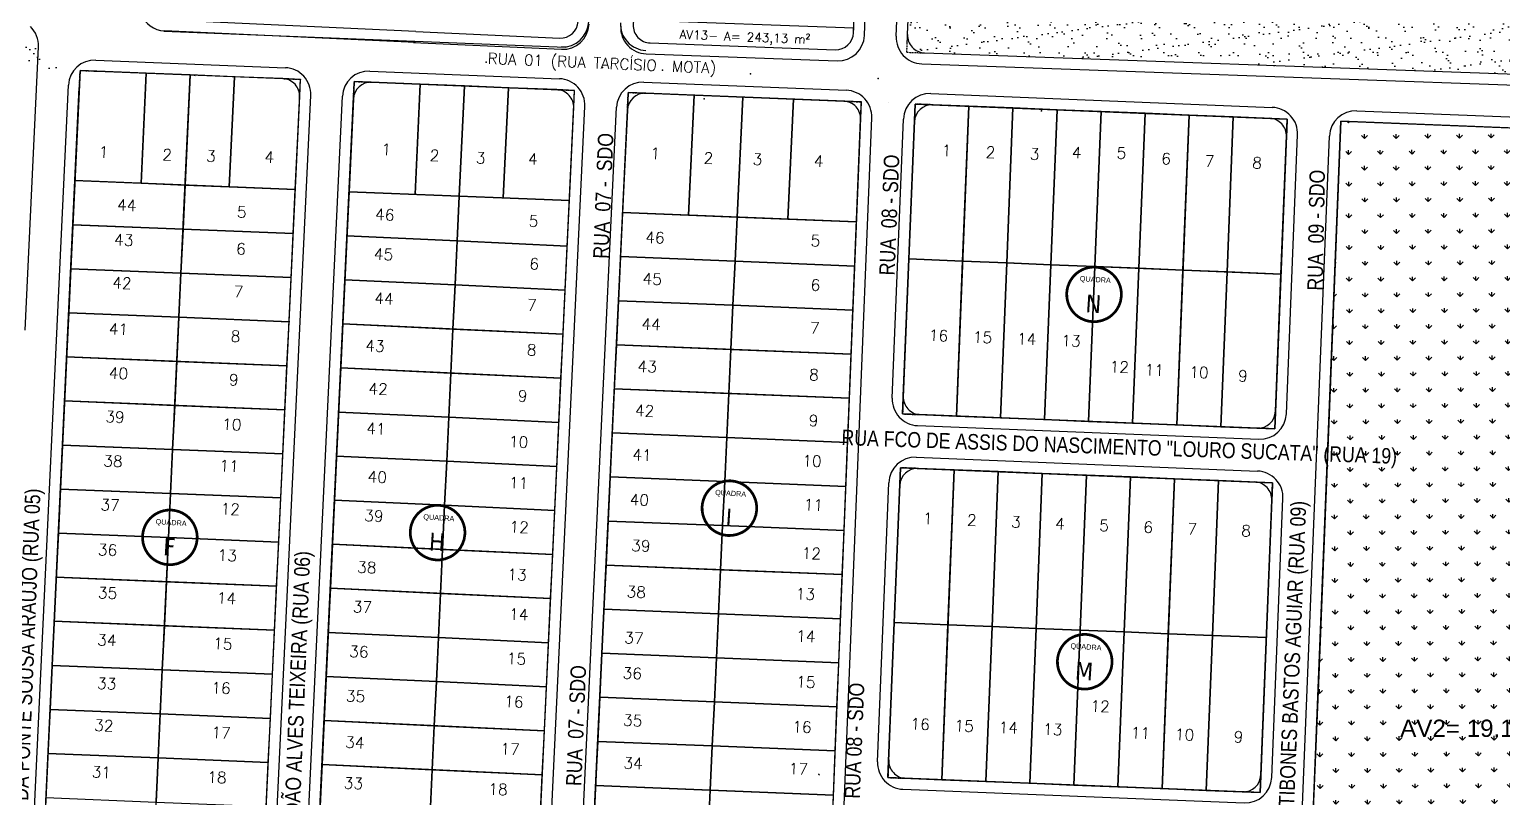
# Model space of a CAD drawing. Header units: millimetres. Extents: x 1794 to 8081, y 409 to 2272.
# Drawn here: x 7183.2 to 7517.2, y 603.6 to 777.7 of the extents above; entities that cross this region are included whole.
import ezdxf
from ezdxf.enums import TextEntityAlignment as Align

# ---------------------------------------------------------------- set-up
doc = ezdxf.new("R2010")
doc.units = ezdxf.units.MM
doc.linetypes.add('HIDDEN', pattern=[0.375, 0.25, -0.125])
for name, color, linetype in [('03 - CALÇADA', 1, 'Continuous'), ('BOUNDARY A.VERDES', 102, 'Continuous'), ('BOUNDARY LOTES', 2, 'Continuous'), ('boundary quadras', 232, 'Continuous'), ('CURVA_ESQ', 4, 'Continuous'), ('FAIXAS VERDES', 62, 'Continuous'), ('IND_QDª', 6, 'Continuous'), ('LOTE', 2, 'Continuous'), ('NºLOTES', 9, 'Continuous'), ('Poligonal', 3, 'Continuous'), ('Pontos', 2, 'Continuous'), ('PROJEÇÃO', 8, 'HIDDEN'), ('PSTILO', 164, 'Continuous'), ('QDª', 4, 'Continuous'), ('QUADRAS', 3, 'Continuous'), ('Texto', 2, 'Continuous'), ('texto - ruas', 2, 'Continuous'), ('Texto Lotes', 31, 'Continuous'), ('TXT CB. QDAS', 41, 'Continuous')]:
    doc.layers.add(name, color=color, linetype=linetype)
doc.layers.add('Hach Verde', color=7, linetype='Continuous', true_color=0xb5b2b0)
doc.styles.add('arcad1', font='romans.shx')
doc.styles.add('ARIAL', font='arial.ttf', dxfattribs={"height": 0.25})
doc.styles.add('style1', font='tahoma.ttf')
doc.styles.add('T', font='ARIALN.TTF')

# ---------------------------------------------------------------- blocks, each defined once
blk = doc.blocks.new('NUM_quadra-flat-1')
at = {"color": 6, "const_width": 0.62}
blk.add_lwpolyline([(0.01, 6.2), (-0.63, 6.17), (-1.38, 6.04), (-2.02, 5.86), (-2.66, 5.6), (-3.4, 5.19), (-3.95, 4.78), (-4.43, 4.34), (-4.78, 3.95), (-5.26, 3.29), (-5.57, 2.73), (-5.9, 1.91), (-6.09, 1.17), (-6.19, 0.42), (-6.18, -0.51), (-6.06, -1.31), (-5.85, -2.04), (-5.52, -2.83), (-5.05, -3.6), (-4.6, -4.16), (-4.11, -4.65), (-3.6, -5.05), (-2.96, -5.45), (-2.05, -5.85), (-1.36, -6.05), (-0.42, -6.19), (0.54, -6.18), (1.7, -5.96), (2.95, -5.46), (3.5, -5.12), (4.05, -4.69), (4.74, -4), (5.16, -3.44), (5.63, -2.59), (5.99, -1.61), (6.19, -0.42), (6.2, 0.21), (6.11, 1.05), (5.94, 1.79), (5.59, 2.67), (5.3, 3.21), (4.84, 3.88), (4.3, 4.47), (3.65, 5.02), (2.81, 5.53), (2.06, 5.85), (1.25, 6.07), (0.42, 6.19)], close=True, dxfattribs=at)
at = {"layer": 'IND_QDª'}
blk.add_circle((0, 0), 6.2, dxfattribs=at)
at = {"color": 3, "insert": (-3.17, 4.21), "char_height": 1.1781, "width": 8.2563, "attachment_point": 1, "rotation": 356.0731, "style": 'style1'}
blk.add_mtext('\\fArial|b0|i0|c0|p34;QUADRA', dxfattribs=at)
at = {"color": 3, "style": 'style1'}
blk.add_attdef('00', text='', height=4.03, rotation=356.0731, dxfattribs=at).set_placement((-0.28, -4.13), align=Align.CENTER)
blk = doc.blocks.new('NUM_quadra-flat-3')
at = {"color": 6, "const_width": 0.62}
blk.add_lwpolyline([(0.01, 6.2), (-0.63, 6.17), (-1.38, 6.04), (-2.02, 5.86), (-2.66, 5.6), (-3.4, 5.19), (-3.95, 4.78), (-4.43, 4.34), (-4.78, 3.95), (-5.26, 3.29), (-5.57, 2.73), (-5.9, 1.91), (-6.09, 1.17), (-6.19, 0.42), (-6.18, -0.51), (-6.06, -1.31), (-5.85, -2.04), (-5.52, -2.83), (-5.05, -3.6), (-4.6, -4.16), (-4.11, -4.65), (-3.6, -5.05), (-2.96, -5.45), (-2.05, -5.85), (-1.36, -6.05), (-0.42, -6.19), (0.54, -6.18), (1.7, -5.96), (2.95, -5.46), (3.5, -5.12), (4.05, -4.69), (4.74, -4), (5.16, -3.44), (5.63, -2.59), (5.99, -1.61), (6.19, -0.42), (6.2, 0.21), (6.11, 1.05), (5.94, 1.79), (5.59, 2.67), (5.3, 3.21), (4.84, 3.88), (4.3, 4.47), (3.65, 5.02), (2.81, 5.53), (2.06, 5.85), (1.25, 6.07), (0.42, 6.19)], close=True, dxfattribs=at)
at = {"layer": 'IND_QDª'}
blk.add_circle((0, 0), 6.2, dxfattribs=at)
at = {"color": 3, "insert": (-3.17, 4.21), "char_height": 1.1781, "width": 8.2563, "attachment_point": 1, "rotation": 356.0731, "style": 'style1'}
blk.add_mtext('\\fArial|b0|i0|c0|p34;QUADRA', dxfattribs=at)
at = {"color": 3, "style": 'style1'}
blk.add_attdef('00', text='', height=4.03, rotation=356.0731, dxfattribs=at).set_placement((-0.28, -4.13), align=Align.CENTER)
blk = doc.blocks.new('NUM_quadra-flat-11')
at = {"color": 6, "const_width": 0.62}
blk.add_lwpolyline([(0.01, 6.2), (-0.63, 6.17), (-1.38, 6.04), (-2.02, 5.86), (-2.66, 5.6), (-3.4, 5.19), (-3.95, 4.78), (-4.43, 4.34), (-4.78, 3.95), (-5.26, 3.29), (-5.57, 2.73), (-5.9, 1.91), (-6.09, 1.17), (-6.19, 0.42), (-6.18, -0.51), (-6.06, -1.31), (-5.85, -2.04), (-5.52, -2.83), (-5.05, -3.6), (-4.6, -4.16), (-4.11, -4.65), (-3.6, -5.05), (-2.96, -5.45), (-2.05, -5.85), (-1.36, -6.05), (-0.42, -6.19), (0.54, -6.18), (1.7, -5.96), (2.95, -5.46), (3.5, -5.12), (4.05, -4.69), (4.74, -4), (5.16, -3.44), (5.63, -2.59), (5.99, -1.61), (6.19, -0.42), (6.2, 0.21), (6.11, 1.05), (5.94, 1.79), (5.59, 2.67), (5.3, 3.21), (4.84, 3.88), (4.3, 4.47), (3.65, 5.02), (2.81, 5.53), (2.06, 5.85), (1.25, 6.07), (0.42, 6.19)], close=True, dxfattribs=at)
at = {"layer": 'IND_QDª'}
blk.add_circle((0, 0), 6.2, dxfattribs=at)
at = {"color": 3, "insert": (-3.17, 4.21), "char_height": 1.1781, "width": 8.2563, "attachment_point": 1, "rotation": 356.0731, "style": 'style1'}
blk.add_mtext('\\fArial|b0|i0|c0|p34;QUADRA', dxfattribs=at)
at = {"color": 3, "style": 'style1'}
blk.add_attdef('00', text='', height=4.03, rotation=356.0731, dxfattribs=at).set_placement((-0.28, -4.13), align=Align.CENTER)
blk = doc.blocks.new('NUM_quadra-flat-5-flat-1')
at = {"color": 6, "const_width": 0.62}
blk.add_lwpolyline([(0.01, 6.2), (-0.63, 6.17), (-1.38, 6.04), (-2.02, 5.86), (-2.66, 5.6), (-3.4, 5.19), (-3.95, 4.78), (-4.43, 4.34), (-4.78, 3.95), (-5.26, 3.29), (-5.57, 2.73), (-5.9, 1.91), (-6.09, 1.17), (-6.19, 0.42), (-6.18, -0.51), (-6.06, -1.31), (-5.85, -2.04), (-5.52, -2.83), (-5.05, -3.6), (-4.6, -4.16), (-4.11, -4.65), (-3.6, -5.05), (-2.96, -5.45), (-2.05, -5.85), (-1.36, -6.05), (-0.42, -6.19), (0.54, -6.18), (1.7, -5.96), (2.95, -5.46), (3.5, -5.12), (4.05, -4.69), (4.74, -4), (5.16, -3.44), (5.63, -2.59), (5.99, -1.61), (6.19, -0.42), (6.2, 0.21), (6.11, 1.05), (5.94, 1.79), (5.59, 2.67), (5.3, 3.21), (4.84, 3.88), (4.3, 4.47), (3.65, 5.02), (2.81, 5.53), (2.06, 5.85), (1.25, 6.07), (0.42, 6.19)], close=True, dxfattribs=at)
at = {"layer": 'IND_QDª'}
blk.add_circle((0, 0), 6.2, dxfattribs=at)
at = {"color": 3, "insert": (-3.17, 4.21), "char_height": 1.1781, "width": 8.2563, "attachment_point": 1, "rotation": 356.0731, "style": 'style1'}
blk.add_mtext('\\fArial|b0|i0|c0|p34;QUADRA', dxfattribs=at)
at = {"color": 3, "style": 'style1'}
blk.add_attdef('00', text='', height=4.03, rotation=356.0731, dxfattribs=at).set_placement((-0.28, -4.13), align=Align.CENTER)

msp = doc.modelspace()

# ---------------------------------------------------------------- hatches: boundary and pattern name
at = {"layer": 'FAIXAS VERDES'}
h = msp.add_hatch(dxfattribs=at)
h.set_pattern_fill('AR-SAND', color=256, scale=0.1, style=0)
h.set_pattern_definition([(37.5, (7382.2916, 766), (-0.16, 4.89413), [0, -3.8608, 0, -4.318, 0, -4.1275]), (7.5, (7382.2916, 766), (4.49523, 7.16825), [0, -2.0828, 0, -3.4798, 0, -1.3335]), (327.5, (7379.1674, 766), (7.90992, 0.01437), [0, -1.27, 0, -4.572, 0, -5.969]), (317.5, (7379.1674, 766), (7.63556, 2.2293), [0, -0.635, 0, -2.9972, 0, -3.429])])
edge = h.paths.add_edge_path()
edge.add_arc((7565.059, 811.964), 4, 357.71902, 447.93003)
edge.add_line((7565.203, 815.962), (7388.105, 822.363))
edge.add_arc((7387.96, 818.365), 4, 87.93003, 177.71902)
edge.add_line((7383.963, 818.524), (7382.292, 776.557))
edge.add_arc((7386.288, 776.398), 4, 177.71902, 267.9302)
edge.add_line((7386.144, 772.4), (7563.243, 766))
edge.add_arc((7563.387, 769.997), 4, 267.9302, 357.71902)
edge.add_line((7567.384, 769.838), (7569.055, 811.805))
h = msp.add_hatch(dxfattribs=at)
h.set_pattern_fill('AR-SAND', color=256, scale=0.1, style=0)
h.set_pattern_definition([(37.5, (7049.9622, 768.8047), (-0.16, 4.89413), [0, -3.8608, 0, -4.318, 0, -4.1275]), (7.5, (7049.962, 768.8047), (4.49523, 7.16825), [0, -2.0828, 0, -3.4798, 0, -1.3335]), (327.5, (7046.838, 768.8047), (7.90992, 0.01437), [0, -1.27, 0, -4.572, 0, -5.969]), (317.5, (7046.838, 768.805), (7.63556, 2.2293), [0, -0.635, 0, -2.9972, 0, -3.429])])
edge = h.paths.add_edge_path()
edge.add_arc((7144.018, 807.395), 4, 46.09289, 131.37111)
edge.add_arc((7040.764, 924.633), 152.224, 273.4643, 311.37111, ccw=False)
edge.add_line((7049.962, 772.687), (7130.136, 771.584))
edge.add_line((7130.136, 771.584), (7189.878, 768.805))
edge.add_line((7189.878, 768.805), (7146.792, 810.277))
at = {"layer": 'Hach Verde', "ltscale": 12}
h = msp.add_hatch(dxfattribs=at)
h.set_pattern_fill('GRASS', color=256, scale=0.2, angle=360.28122, style=0)
h.set_pattern_definition([(90.28122, (2184.06, -16.6015), (-3.6096874, 3.574426), [0.9525, -6.2317]), (45.28122, (2184.06, -16.6015), (-3.60969, 3.5744285), [0.9525, -4.1275]), (135.28122, (2184.06, -16.6015), (-3.5744285, -3.60969), [0.9525, -4.1275])])
h.paths.add_polyline_path([(7549.16, 582.237), (7550.271, 592.712), (7551.775, 606.881), (7552.611, 614.766), (7554.853, 635.896), (7555.808, 644.898), (7558.114, 666.623), (7559.999, 684.396), (7561.252, 696.203), (7563.101, 713.626), (7564.221, 724.182), (7566.192, 742.76), (7567.335, 753.434), (7546.364, 754.266), (7539.341, 754.548), (7526.106, 755.08), (7510.885, 755.692), (7480.563, 756.911), (7475.428, 629.453), (7474.062, 595.548), (7473.512, 581.886), (7471.348, 528.178), (7470.812, 514.861), (7501.698, 513.617), (7528.014, 512.557), (7541.708, 512.005), (7542.819, 522.47), (7543.333, 527.314), (7546.116, 553.548), (7547.474, 566.344)])

# ---------------------------------------------------------------- linework, layer by layer
at = {"layer": '03 - CALÇADA'}
for p, q in [((7372.519, 776.373), (7375.101, 841.183)), ((7379.717, 776.157), (7381.428, 819.124)), ((7213.685, 777.361), (7304.705, 773.702)), ((7270.682, 774.756), (7213.783, 777.403)), ((7309.804, 775.498), (7309.83, 775.497)), ((7182.192, 709.578), (7185.217, 773.803)), ((7270.264, 774.775), (7303.792, 773.215)), ((7323.027, 772.18), (7366.307, 770.616)), ((7198.248, 770.776), (7241.214, 769.049)), ((7260.37, 768.279), (7303.361, 766.55)), ((7385.495, 769.922), (7563.65, 763.483)), ((7181.577, 543.521), (7192.013, 765.063)), ((7322.521, 765.78), (7368.415, 763.934)), ((7243.162, 528.991), (7254.135, 762.565)), ((7245.679, 529.289), (7256.633, 762.448)), ((7387.599, 763.163), (7464.987, 760.051)), ((7298.072, 525.778), (7309.114, 760.273)), ((7484.171, 759.28), (7563.701, 756.082))]:
    msp.add_line(p, q, dxfattribs=at)
at = {"layer": '03 - CALÇADA', "linetype": 'Continuous'}
for p, q in [((7236.139, 532.912), (7246.966, 762.771)), ((7305.271, 525.585), (7316.287, 760.066)), ((7364.717, 523.069), (7374.169, 757.698)), ((7378.813, 694.161), (7381.363, 757.409)), ((7468.191, 690.566), (7470.741, 753.815)), ((7468.466, 518.47), (7477.935, 753.526)), ((7384.567, 687.924), (7461.954, 684.813)), ((7384.276, 680.73), (7461.664, 677.618)), ((7375.493, 611.728), (7378.04, 674.976)), ((7464.871, 608.133), (7467.418, 671.382)), ((7381.247, 605.491), (7458.634, 602.379))]:
    msp.add_line(p, q, dxfattribs=at)
at = {"layer": '03 - CALÇADA'}
for centre, radius, start, end in [((7350.123, 843.297), 138.487, 117.21049, 117.21049), ((7350.123, 843.297), 136.887, 117.21049, 117.21049), ((7214.062, 783.396), 6, 136.09289, 267.3361), ((7179.224, 774.085), 6, 357.30299, 46.06698), ((7303.996, 779.735), 6, 267.69754, 357.31019), ((7304.071, 779.209), 6, 267.3361, 357.3361), ((7323.181, 778.964), 6, 177.31019, 267.69754), ((7323.244, 778.176), 6, 177.3361, 267.9302), ((7366.524, 776.612), 6, 267.9302, 357.71902), ((7385.712, 775.918), 6, 177.71902, 267.9302), ((7198.007, 764.781), 6, 87.69754, 177.30299), ((7240.973, 763.054), 6, 357.30299, 87.69754), ((7260.129, 762.283), 6, 87.69754, 177.31019), ((7510.44, 569.9), 350.6, 145.72043, 145.76265), ((7303.12, 760.555), 6, 357.30419, 87.69754), ((7322.28, 759.784), 6, 87.69754, 177.31019), ((7368.174, 757.939), 6, 357.69311, 87.69754), ((7387.358, 757.168), 6, 87.69754, 177.69311), ((7464.746, 754.056), 6, 357.69311, 87.69754), ((7483.93, 753.285), 6, 87.69754, 177.69311)]:
    msp.add_arc(centre, radius, start, end, dxfattribs=at)
at = {"layer": '03 - CALÇADA', "linetype": 'Continuous'}
for centre, start, end in [((7384.808, 693.919), 177.69311, 267.69754), ((7462.195, 690.808), 267.69754, 357.69311), ((7384.035, 674.735), 87.69754, 177.69311), ((7461.423, 671.623), 357.69311, 87.69754), ((7381.488, 611.486), 177.69046, 267.69768), ((7458.875, 608.374), 267.69754, 357.69311)]:
    msp.add_arc(centre, 6, start, end, dxfattribs=at)
at = {"layer": 'BOUNDARY A.VERDES'}
msp.add_lwpolyline([(7526.118, 755.092), (7510.896, 755.704), (7480.574, 756.923), (7475.439, 629.464), (7474.073, 595.559), (7473.523, 581.898), (7471.36, 528.19), (7470.823, 514.873), (7501.71, 513.628), (7528.025, 512.568)], dxfattribs=at)
at = {"layer": 'BOUNDARY LOTES'}
for points in [[(7209.663, 767.815), (7198.463, 768.266), (7194.674, 768.418), (7194.487, 764.45), (7193.498, 743.446), (7208.486, 742.843)], [(7219.655, 767.414), (7209.663, 767.815), (7208.486, 742.843), (7218.478, 742.441)], [(7229.647, 767.012), (7219.655, 767.414), (7218.478, 742.441), (7228.47, 742.039)], [(7244.455, 762.594), (7244.635, 766.409), (7240.611, 766.571), (7229.647, 767.012), (7228.47, 742.039), (7243.459, 741.436)], [(7271.81, 765.317), (7260.615, 765.767), (7256.816, 765.919), (7256.635, 761.951), (7255.646, 740.946), (7270.634, 740.344)], [(7281.802, 764.915), (7271.81, 765.317), (7270.634, 740.344), (7280.626, 739.942)], [(7291.794, 764.513), (7281.802, 764.915), (7280.626, 739.942), (7290.618, 739.54)], [(7306.602, 760.095), (7306.782, 763.91), (7302.758, 764.072), (7291.794, 764.513), (7290.618, 739.54), (7305.606, 738.937)], [(7333.935, 762.819), (7322.917, 763.262), (7318.947, 763.421), (7318.761, 759.453), (7317.669, 736.217), (7332.657, 735.613)], [(7344.927, 762.377), (7333.935, 762.819), (7332.657, 735.613), (7343.648, 735.17)], [(7356.418, 761.915), (7344.927, 762.377), (7343.648, 735.17), (7355.139, 734.707)], [(7371.651, 757.299), (7371.812, 761.296), (7367.815, 761.456), (7356.418, 761.915), (7355.139, 734.707), (7370.715, 734.08)], [(7396.197, 760.315), (7384.002, 760.805), (7382.586, 725.684), (7394.781, 725.193)], [(7406.189, 759.913), (7396.197, 760.315), (7394.781, 725.193), (7404.773, 724.79)], [(7416.181, 759.512), (7406.189, 759.913), (7404.773, 724.79), (7414.765, 724.387)], [(7426.173, 759.11), (7416.181, 759.512), (7414.765, 724.387), (7424.757, 723.984)], [(7436.165, 758.708), (7426.173, 759.11), (7424.757, 723.984), (7434.749, 723.581)], [(7446.156, 758.307), (7436.165, 758.708), (7434.749, 723.581), (7444.74, 723.178)], [(7456.148, 757.905), (7446.156, 758.307), (7444.74, 723.178), (7454.732, 722.775)], [(7468.384, 757.413), (7456.148, 757.905), (7454.732, 722.775), (7466.967, 722.282)], [(7218.478, 742.441), (7193.498, 743.446), (7193.027, 733.456), (7218.008, 732.452)], [(7243.459, 741.436), (7218.478, 742.441), (7218.008, 732.452), (7242.988, 731.447)], [(7280.626, 739.942), (7255.646, 740.946), (7255.175, 730.958), (7280.147, 729.782)], [(7305.606, 738.937), (7280.626, 739.942), (7280.147, 729.782), (7305.12, 728.605)], [(7343.648, 735.17), (7317.669, 736.217), (7317.2, 726.228), (7343.179, 725.181)], [(7370.715, 734.08), (7343.648, 735.17), (7343.179, 725.181), (7370.313, 724.088)], [(7218.008, 732.452), (7193.027, 733.456), (7192.557, 723.467), (7217.537, 722.463)], [(7242.988, 731.447), (7218.008, 732.452), (7217.537, 722.463), (7242.518, 721.458)], [(7280.147, 729.782), (7255.175, 730.958), (7254.705, 720.969), (7279.677, 719.793)], [(7305.12, 728.605), (7280.147, 729.782), (7279.677, 719.793), (7304.649, 718.616)], [(7343.179, 725.181), (7317.2, 726.228), (7316.73, 716.238), (7342.71, 715.192)], [(7370.313, 724.088), (7343.179, 725.181), (7342.71, 715.192), (7369.91, 714.096)], [(7394.781, 725.193), (7382.586, 725.684), (7381.17, 690.562), (7393.365, 690.072)], [(7404.773, 724.79), (7394.781, 725.193), (7393.365, 690.072), (7403.357, 689.67)], [(7217.537, 722.463), (7192.557, 723.467), (7192.086, 713.478), (7217.067, 712.473)], [(7242.518, 721.458), (7217.537, 722.463), (7217.067, 712.473), (7242.047, 711.469)], [(7414.765, 724.387), (7404.773, 724.79), (7403.357, 689.67), (7413.349, 689.269)], [(7424.757, 723.984), (7414.765, 724.387), (7413.349, 689.269), (7423.341, 688.867)], [(7434.749, 723.581), (7424.757, 723.984), (7423.341, 688.867), (7433.333, 688.465)], [(7444.74, 723.178), (7434.749, 723.581), (7433.333, 688.465), (7443.325, 688.064)], [(7454.732, 722.775), (7444.74, 723.178), (7443.325, 688.064), (7453.317, 687.662)], [(7466.967, 722.282), (7454.732, 722.775), (7453.317, 687.662), (7465.552, 687.17)], [(7279.677, 719.793), (7254.705, 720.969), (7254.235, 710.98), (7279.207, 709.804)], [(7304.649, 718.616), (7279.677, 719.793), (7279.207, 709.804), (7304.179, 708.627)], [(7342.71, 715.192), (7316.73, 716.238), (7316.261, 706.249), (7342.241, 705.203)], [(7369.91, 714.096), (7342.71, 715.192), (7342.241, 705.203), (7369.508, 704.104)], [(7217.067, 712.473), (7192.086, 713.478), (7191.616, 703.489), (7216.596, 702.484)], [(7242.047, 711.469), (7217.067, 712.473), (7216.596, 702.484), (7241.576, 701.48)], [(7279.207, 709.804), (7254.235, 710.98), (7253.764, 700.991), (7278.736, 699.815)], [(7304.179, 708.627), (7279.207, 709.804), (7278.736, 699.815), (7303.709, 698.638)], [(7342.241, 705.203), (7316.261, 706.249), (7315.792, 696.26), (7341.771, 695.213)], [(7369.508, 704.104), (7342.241, 705.203), (7341.771, 695.213), (7369.105, 694.112)], [(7216.596, 702.484), (7191.616, 703.489), (7191.145, 693.5), (7216.126, 692.495)], [(7241.576, 701.48), (7216.596, 702.484), (7216.126, 692.495), (7241.106, 691.49)], [(7278.736, 699.815), (7253.764, 700.991), (7253.294, 691.002), (7278.266, 689.826)], [(7303.709, 698.638), (7278.736, 699.815), (7278.266, 689.826), (7303.238, 688.65)], [(7341.771, 695.213), (7315.792, 696.26), (7315.322, 686.271), (7341.302, 685.224)], [(7369.105, 694.112), (7341.771, 695.213), (7341.302, 685.224), (7368.703, 684.121)], [(7216.126, 692.495), (7191.145, 693.5), (7190.675, 683.511), (7215.655, 682.506)], [(7241.106, 691.49), (7216.126, 692.495), (7215.655, 682.506), (7240.635, 681.501)], [(7278.266, 689.826), (7253.294, 691.002), (7252.824, 681.013), (7277.796, 679.837)], [(7303.238, 688.65), (7278.266, 689.826), (7277.796, 679.837), (7302.768, 678.661)], [(7341.302, 685.224), (7315.322, 686.271), (7314.853, 676.282), (7340.833, 675.235)], [(7368.703, 684.121), (7341.302, 685.224), (7340.833, 675.235), (7368.3, 674.129)], [(7215.655, 682.506), (7190.675, 683.511), (7190.204, 673.522), (7215.184, 672.517)], [(7240.635, 681.501), (7215.655, 682.506), (7215.184, 672.517), (7240.165, 671.512)], [(7277.796, 679.837), (7252.824, 681.013), (7252.353, 671.024), (7277.325, 669.848)], [(7302.768, 678.661), (7277.796, 679.837), (7277.325, 669.848), (7302.298, 668.672)], [(7392.867, 677.882), (7380.679, 678.372), (7379.264, 643.253), (7391.455, 642.762)], [(7340.833, 675.235), (7314.853, 676.282), (7314.384, 666.292), (7340.363, 665.246)], [(7368.3, 674.129), (7340.833, 675.235), (7340.363, 665.246), (7367.898, 664.137)], [(7402.858, 677.481), (7392.867, 677.882), (7391.455, 642.762), (7401.446, 642.36)], [(7412.85, 677.079), (7402.858, 677.481), (7401.446, 642.36), (7411.438, 641.958)], [(7422.842, 676.677), (7412.85, 677.079), (7411.438, 641.958), (7421.43, 641.555)], [(7432.834, 676.275), (7422.842, 676.677), (7421.43, 641.555), (7431.422, 641.153)], [(7442.826, 675.874), (7432.834, 676.275), (7431.422, 641.153), (7441.414, 640.75)], [(7452.818, 675.472), (7442.826, 675.874), (7441.414, 640.75), (7451.406, 640.348)], [(7465.061, 674.98), (7452.818, 675.472), (7451.406, 640.348), (7463.646, 639.855)], [(7215.184, 672.517), (7190.204, 673.522), (7189.733, 663.532), (7214.714, 662.528)], [(7240.165, 671.512), (7215.184, 672.517), (7214.714, 662.528), (7239.694, 661.523)], [(7277.325, 669.848), (7252.353, 671.024), (7251.883, 661.035), (7276.855, 659.859)], [(7302.298, 668.672), (7277.325, 669.848), (7276.855, 659.859), (7301.827, 658.683)], [(7340.363, 665.246), (7314.384, 666.292), (7313.915, 656.303), (7339.894, 655.257)], [(7367.898, 664.137), (7340.363, 665.246), (7339.894, 655.257), (7367.495, 654.145)], [(7214.714, 662.528), (7189.733, 663.532), (7189.263, 653.543), (7214.243, 652.539)], [(7239.694, 661.523), (7214.714, 662.528), (7214.243, 652.539), (7239.224, 651.534)], [(7276.855, 659.859), (7251.883, 661.035), (7251.413, 651.046), (7276.385, 649.87)], [(7301.827, 658.683), (7276.855, 659.859), (7276.385, 649.87), (7301.357, 648.694)], [(7339.894, 655.257), (7313.915, 656.303), (7313.445, 646.314), (7339.425, 645.267)], [(7367.495, 654.145), (7339.894, 655.257), (7339.425, 645.267), (7367.093, 644.153)], [(7214.243, 652.539), (7189.263, 653.543), (7188.792, 643.554), (7213.773, 642.549)], [(7239.224, 651.534), (7214.243, 652.539), (7213.773, 642.549), (7238.753, 641.545)], [(7276.385, 649.87), (7251.413, 651.046), (7250.942, 641.058), (7275.914, 639.881)], [(7301.357, 648.694), (7276.385, 649.87), (7275.914, 639.881), (7300.887, 638.705)], [(7339.425, 645.267), (7313.445, 646.314), (7312.976, 636.325), (7338.955, 635.278)], [(7367.093, 644.153), (7339.425, 645.267), (7338.955, 635.278), (7366.69, 634.161)], [(7213.773, 642.549), (7188.792, 643.554), (7188.322, 633.565), (7213.302, 632.56)], [(7238.753, 641.545), (7213.773, 642.549), (7213.302, 632.56), (7238.283, 631.556)], [(7391.455, 642.762), (7379.264, 643.253), (7377.85, 608.134), (7390.043, 607.643)], [(7401.446, 642.36), (7391.455, 642.762), (7390.043, 607.643), (7400.034, 607.24)], [(7411.438, 641.958), (7401.446, 642.36), (7400.034, 607.24), (7410.026, 606.838)], [(7421.43, 641.555), (7411.438, 641.958), (7410.026, 606.838), (7420.018, 606.436)], [(7431.422, 641.153), (7421.43, 641.555), (7420.018, 606.436), (7430.01, 606.034)], [(7275.914, 639.881), (7250.942, 641.058), (7250.472, 631.069), (7275.444, 629.892)], [(7300.887, 638.705), (7275.914, 639.881), (7275.444, 629.892), (7300.416, 628.716)], [(7441.414, 640.75), (7431.422, 641.153), (7430.01, 606.034), (7440.002, 605.631)], [(7451.406, 640.348), (7441.414, 640.75), (7440.002, 605.631), (7449.994, 605.229)], [(7463.646, 639.855), (7451.406, 640.348), (7449.994, 605.229), (7462.232, 604.737)], [(7338.955, 635.278), (7312.976, 636.325), (7312.507, 626.336), (7338.486, 625.289)], [(7366.69, 634.161), (7338.955, 635.278), (7338.486, 625.289), (7366.288, 624.169)], [(7213.302, 632.56), (7188.322, 633.565), (7187.851, 623.576), (7212.832, 622.571)], [(7238.283, 631.556), (7213.302, 632.56), (7212.832, 622.571), (7237.812, 621.566)], [(7275.444, 629.892), (7250.472, 631.069), (7250.002, 621.08), (7274.974, 619.903)], [(7300.416, 628.716), (7275.444, 629.892), (7274.974, 619.903), (7299.946, 618.727)], [(7338.486, 625.289), (7312.507, 626.336), (7312.037, 616.346), (7338.017, 615.3)], [(7366.288, 624.169), (7338.486, 625.289), (7338.017, 615.3), (7365.885, 614.177)], [(7212.832, 622.571), (7187.851, 623.576), (7187.381, 613.587), (7212.361, 612.582)], [(7237.812, 621.566), (7212.832, 622.571), (7212.361, 612.582), (7237.342, 611.577)], [(7274.974, 619.903), (7250.002, 621.08), (7249.531, 611.091), (7274.503, 609.914)], [(7299.946, 618.727), (7274.974, 619.903), (7274.503, 609.914), (7299.476, 608.738)], [(7338.017, 615.3), (7312.037, 616.346), (7311.568, 606.357), (7337.548, 605.311)], [(7365.885, 614.177), (7338.017, 615.3), (7337.548, 605.311), (7365.483, 604.185)], [(7212.361, 612.582), (7187.381, 613.587), (7186.91, 603.597), (7211.891, 602.593)], [(7237.342, 611.577), (7212.361, 612.582), (7211.891, 602.593), (7236.871, 601.588)], [(7274.503, 609.914), (7249.531, 611.091), (7249.061, 601.102), (7274.033, 599.925)], [(7299.476, 608.738), (7274.503, 609.914), (7274.033, 599.925), (7299.005, 598.749)], [(7337.548, 605.311), (7311.568, 606.357), (7311.099, 596.368), (7337.078, 595.321)], [(7365.483, 604.185), (7337.548, 605.311), (7337.078, 595.321), (7365.08, 594.193)]]:
    msp.add_lwpolyline(points, close=True, dxfattribs=at)
at = {"layer": 'boundary quadras'}
for p, q in [((7362.34, 608.686), (7362.13, 608.914)), ((7362.304, 608.688), (7362.34, 608.686))]:
    msp.add_line(p, q, dxfattribs=at)
for points in [[(7194.674, 768.418), (7183.938, 540.499), (7233.443, 528.82), (7244.635, 766.409), (7194.674, 768.418)], [(7318.947, 763.421), (7307.602, 521.948), (7362.081, 519.754), (7371.812, 761.296), (7318.947, 763.421)], [(7384.002, 760.805), (7468.384, 757.413), (7465.56, 687.17), (7381.17, 690.562), (7384.002, 760.805)], [(7380.676, 678.372), (7465.061, 674.98), (7462.233, 604.736), (7377.85, 608.133), (7380.679, 678.372)]]:
    msp.add_lwpolyline(points, dxfattribs=at)
msp.add_lwpolyline([(7254.255, 523.91), (7295.412, 522.438), (7306.782, 763.91), (7256.816, 765.919), (7245.523, 525.97), (7254.255, 523.91)], close=True, dxfattribs=at)
msp.add_arc((7357.309, 605.013), 6.201, 36.34336, 38.97685, dxfattribs=at)
at = {"layer": 'CURVA_ESQ', "color": 8, "linetype": 'HIDDEN'}
msp.add_line((7480.309, 750.341), (7480.469, 754.323), dxfattribs=at)
at = {"layer": 'CURVA_ESQ'}
for centre, start, end in [((7240.45, 762.574), 357.30299, 87.69754), ((7260.634, 761.763), 87.69754, 177.30299), ((7302.597, 760.075), 357.30419, 87.69754), ((7322.77, 759.264), 87.69754, 177.31019), ((7367.667, 757.459), 357.69311, 87.69754)]:
    msp.add_arc(centre, 4, start, end, dxfattribs=at)
at = {"layer": 'FAIXAS VERDES'}
msp.add_lwpolyline([(7370.041, 776.97), (7370.082, 777.984), (7320.114, 779.79), (7320.075, 778.805, 0.4152935), (7323.927, 774.649), (7365.9, 773.132, 0.4131344)], format="xyb", close=True, dxfattribs=at)
at = {"layer": 'LOTE'}
for p, q in [((7208.486, 742.843), (7209.663, 767.815)), ((7208.69, 534.66), (7219.655, 767.414)), ((7228.47, 742.039), (7229.647, 767.012)), ((7270.427, 523.332), (7281.802, 764.915)), ((7271.81, 765.317), (7270.634, 740.344)), ((7290.618, 739.54), (7291.794, 764.513)), ((7332.657, 735.613), (7333.935, 762.819)), ((7333.582, 520.902), (7344.927, 762.377)), ((7355.139, 734.707), (7356.418, 761.915)), ((7396.197, 760.318), (7393.365, 690.075)), ((7406.189, 759.915), (7403.357, 689.673)), ((7416.181, 759.513), (7413.349, 689.27)), ((7426.173, 759.11), (7423.341, 688.867)), ((7436.164, 758.707), (7433.333, 688.464)), ((7446.156, 758.304), (7443.325, 688.061)), ((7456.148, 757.902), (7453.317, 687.659)), ((7243.459, 741.436), (7193.498, 743.446)), ((7255.646, 740.946), (7305.606, 738.937)), ((7370.715, 734.08), (7317.669, 736.217)), ((7370.715, 734.08), (7317.669, 736.217)), ((7242.988, 731.447), (7193.096, 733.454)), ((7305.12, 728.605), (7255.175, 730.958)), ((7370.313, 724.088), (7317.2, 726.228)), ((7382.586, 725.684), (7466.967, 722.282)), ((7242.518, 721.458), (7192.557, 723.467)), ((7304.649, 718.616), (7254.708, 720.969)), ((7369.91, 714.096), (7316.73, 716.238)), ((7242.251, 711.461), (7192.086, 713.478)), ((7304.179, 708.627), (7254.235, 710.98)), ((7369.508, 704.104), (7316.261, 706.249)), ((7241.576, 701.48), (7191.616, 703.489)), ((7303.709, 698.638), (7253.764, 700.991)), ((7369.105, 694.112), (7315.792, 696.26)), ((7241.106, 691.49), (7191.145, 693.5)), ((7303.238, 688.65), (7253.294, 691.002)), ((7368.703, 684.121), (7315.321, 686.271)), ((7240.635, 681.501), (7190.675, 683.511)), ((7302.768, 678.661), (7252.824, 681.013)), ((7368.3, 674.129), (7314.853, 676.282)), ((7368.3, 674.129), (7314.853, 676.282)), ((7392.867, 677.882), (7390.042, 607.639)), ((7402.858, 677.481), (7400.034, 607.237)), ((7412.85, 677.079), (7410.026, 606.836)), ((7422.842, 676.677), (7420.018, 606.434)), ((7432.834, 676.275), (7430.01, 606.032)), ((7442.826, 675.874), (7440.002, 605.63)), ((7452.818, 675.472), (7449.994, 605.229)), ((7240.165, 671.512), (7190.204, 673.522)), ((7302.298, 668.672), (7252.353, 671.024)), ((7367.898, 664.137), (7314.384, 666.292)), ((7239.694, 661.523), (7189.733, 663.532)), ((7301.827, 658.683), (7251.883, 661.035)), ((7367.495, 654.145), (7313.915, 656.303)), ((7239.224, 651.534), (7189.263, 653.543)), ((7301.357, 648.694), (7251.413, 651.046)), ((7367.093, 644.153), (7313.445, 646.314)), ((7238.753, 641.545), (7188.792, 643.554)), ((7379.264, 643.253), (7463.646, 639.855)), ((7300.887, 638.705), (7250.942, 641.058)), ((7366.69, 634.161), (7312.976, 636.325)), ((7238.283, 631.556), (7188.322, 633.565)), ((7300.416, 628.716), (7250.472, 631.069)), ((7366.288, 624.169), (7312.507, 626.336)), ((7237.812, 621.566), (7187.851, 623.576)), ((7299.946, 618.727), (7250.002, 621.08)), ((7365.885, 614.177), (7312.037, 616.346)), ((7237.342, 611.577), (7187.381, 613.587)), ((7299.476, 608.738), (7249.531, 611.091)), ((7365.483, 604.185), (7311.568, 606.357))]:
    msp.add_line(p, q, dxfattribs=at)
at = {"layer": 'Poligonal'}
for p, q in [((7336.138, 762), (7336.138, 762)), ((7336.138, 762), (7336.138, 762)), ((7336.138, 762), (7336.138, 762)), ((7336.138, 762), (7336.138, 762)), ((7336.138, 762), (7336.138, 762)), ((7336.138, 762), (7336.138, 762)), ((7336.138, 762), (7336.138, 762)), ((7336.138, 762), (7336.138, 762)), ((7336.138, 762), (7336.138, 762)), ((7336.138, 762), (7336.138, 762)), ((7336.138, 762), (7336.138, 762)), ((7336.138, 762), (7336.138, 762)), ((7336.138, 762), (7336.138, 762)), ((7336.138, 762), (7336.138, 762)), ((7336.138, 762), (7336.138, 762)), ((7336.138, 762), (7336.138, 762)), ((7412.533, 759.114), (7412.533, 759.114)), ((7412.533, 759.114), (7412.533, 759.114)), ((7412.533, 759.114), (7412.533, 759.114)), ((7412.533, 759.114), (7412.533, 759.114)), ((7412.533, 759.114), (7412.533, 759.114)), ((7412.533, 759.114), (7412.533, 759.114)), ((7412.533, 759.114), (7412.533, 759.114)), ((7412.533, 759.114), (7412.533, 759.114)), ((7412.533, 759.114), (7412.533, 759.114)), ((7412.533, 759.114), (7412.533, 759.114)), ((7412.533, 759.114), (7412.533, 759.114)), ((7412.533, 759.114), (7412.533, 759.114)), ((7412.533, 759.114), (7412.533, 759.114)), ((7412.533, 759.114), (7412.533, 759.114)), ((7412.533, 759.114), (7412.533, 759.114)), ((7412.533, 759.114), (7412.533, 759.114)), ((7412.533, 759.114), (7412.533, 759.114)), ((7412.533, 759.114), (7412.533, 759.114)), ((7412.533, 759.114), (7412.533, 759.114)), ((7412.533, 759.114), (7412.533, 759.114)), ((7412.533, 759.114), (7412.533, 759.114)), ((7412.533, 759.114), (7412.533, 759.114)), ((7412.533, 759.114), (7412.533, 759.114)), ((7412.533, 759.114), (7412.533, 759.114)), ((7412.533, 759.114), (7412.533, 759.114)), ((7412.533, 759.114), (7412.533, 759.114)), ((7412.533, 759.114), (7412.533, 759.114)), ((7412.533, 759.114), (7412.533, 759.114)), ((7412.533, 759.114), (7412.533, 759.114)), ((7412.533, 759.114), (7412.533, 759.114)), ((7412.533, 759.114), (7412.533, 759.114)), ((7412.533, 759.114), (7412.533, 759.114)), ((7412.533, 759.114), (7412.533, 759.114)), ((7412.533, 759.114), (7412.533, 759.114)), ((7412.533, 759.114), (7412.533, 759.114)), ((7412.533, 759.114), (7412.533, 759.114)), ((7412.533, 759.114), (7412.533, 759.114)), ((7412.533, 759.114), (7412.533, 759.114)), ((7412.533, 759.114), (7412.533, 759.114)), ((7412.533, 759.114), (7412.533, 759.114)), ((7412.533, 759.114), (7412.533, 759.114)), ((7412.533, 759.114), (7412.533, 759.114)), ((7412.533, 759.114), (7412.533, 759.114)), ((7412.533, 759.114), (7412.533, 759.114)), ((7412.533, 759.114), (7412.533, 759.114)), ((7412.533, 759.114), (7412.533, 759.114)), ((7412.533, 759.114), (7412.533, 759.114)), ((7412.533, 759.114), (7412.533, 759.114)), ((7412.645, 759.235), (7412.645, 759.235)), ((7412.645, 759.235), (7412.645, 759.235)), ((7412.645, 759.235), (7412.645, 759.235)), ((7412.645, 759.235), (7412.645, 759.235)), ((7412.645, 759.235), (7412.645, 759.235)), ((7412.645, 759.235), (7412.645, 759.235)), ((7412.645, 759.235), (7412.645, 759.235)), ((7412.645, 759.235), (7412.645, 759.235)), ((7412.645, 759.235), (7412.645, 759.235)), ((7412.645, 759.235), (7412.645, 759.235)), ((7412.645, 759.235), (7412.645, 759.235)), ((7412.645, 759.235), (7412.645, 759.235)), ((7412.645, 759.235), (7412.645, 759.235)), ((7412.645, 759.235), (7412.645, 759.235)), ((7412.645, 759.235), (7412.645, 759.235)), ((7412.645, 759.235), (7412.645, 759.235)), ((7412.645, 759.235), (7412.645, 759.235)), ((7412.645, 759.235), (7412.645, 759.235)), ((7412.645, 759.235), (7412.645, 759.235)), ((7412.645, 759.235), (7412.645, 759.235)), ((7412.645, 759.235), (7412.645, 759.235)), ((7412.645, 759.235), (7412.645, 759.235)), ((7412.645, 759.235), (7412.645, 759.235)), ((7412.645, 759.235), (7412.645, 759.235)), ((7412.645, 759.235), (7412.645, 759.235)), ((7412.645, 759.235), (7412.645, 759.235)), ((7412.645, 759.235), (7412.645, 759.235)), ((7412.645, 759.235), (7412.645, 759.235)), ((7412.645, 759.235), (7412.645, 759.235)), ((7412.645, 759.235), (7412.645, 759.235)), ((7412.645, 759.235), (7412.645, 759.235)), ((7412.645, 759.235), (7412.645, 759.235))]:
    msp.add_line(p, q, dxfattribs=at)
at = {"layer": 'Pontos'}
for p in [(7336.138, 762), (7412.645, 759.235)]:
    msp.add_point(p, dxfattribs=at)
at = {"layer": 'PROJEÇÃO'}
for q in [(7382.292, 776.557), (7386.144, 772.4)]:
    msp.add_line((7382.132, 772.545), q, dxfattribs=at)
at = {"layer": 'PROJEÇÃO', "ltscale": 0.2}
for p, q in [((7194.487, 764.45), (7194.674, 768.418)), ((7194.674, 768.418), (7198.644, 768.258)), ((7240.611, 766.571), (7244.635, 766.409)), ((7244.446, 762.386), (7244.635, 766.409)), ((7256.635, 761.951), (7256.816, 765.919)), ((7256.826, 765.919), (7260.795, 765.759)), ((7302.758, 764.072), (7306.782, 763.91)), ((7306.593, 759.887), (7306.782, 763.91)), ((7318.761, 759.453), (7318.947, 763.421)), ((7318.947, 763.421), (7322.917, 763.262)), ((7367.815, 761.456), (7371.812, 761.296)), ((7371.651, 757.299), (7371.812, 761.296)), ((7384.002, 760.805), (7383.841, 756.809)), ((7387.998, 760.645), (7384.002, 760.805)), ((7464.387, 757.574), (7468.384, 757.412)), ((7468.384, 757.412), (7468.226, 753.596)), ((7381.331, 694.56), (7381.17, 690.562)), ((7381.17, 690.562), (7385.174, 690.401)), ((7465.713, 691.166), (7465.552, 687.17)), ((7465.552, 687.17), (7461.555, 687.331)), ((7380.679, 678.372), (7380.518, 674.376)), ((7384.675, 678.212), (7380.679, 678.372)), ((7461.063, 675.141), (7465.061, 674.98)), ((7465.061, 674.98), (7464.9, 670.983)), ((7378.011, 612.13), (7377.85, 608.134)), ((7377.85, 608.134), (7381.847, 607.973)), ((7462.393, 608.733), (7462.232, 604.737)), ((7462.232, 604.737), (7458.235, 604.897))]:
    msp.add_line(p, q, dxfattribs=at)
at = {"layer": 'PSTILO'}
for p in [(7286.736, 770.336), (7306.714, 769.398), (7313.107, 769.098), (7326.692, 768.459), (7346.674, 767.628), (7375.627, 766.569)]:
    msp.add_point(p, dxfattribs=at)
at = {"layer": 'QDª'}
for p, q in [((7198.463, 768.266), (7240.611, 766.571)), ((7260.615, 765.767), (7303.388, 764.047)), ((7184.075, 543.403), (7194.491, 764.524)), ((7233.641, 533.03), (7244.455, 762.594)), ((7256.635, 761.951), (7245.599, 527.577)), ((7322.917, 763.262), (7367.815, 761.456)), ((7295.575, 525.895), (7306.602, 760.095)), ((7307.768, 525.468), (7318.761, 759.453)), ((7377.907, 761.05), (7377.907, 761.05)), ((7387.998, 760.645), (7464.387, 757.574)), ((7362.242, 523.751), (7371.651, 757.299)), ((7381.331, 694.56), (7383.841, 756.809)), ((7480.574, 756.923), (7567.335, 753.434)), ((7381.17, 690.562), (7381.17, 690.562)), ((7385.167, 690.402), (7461.555, 687.331)), ((7385.174, 690.401), (7461.563, 687.33)), ((7384.675, 678.212), (7461.063, 675.141)), ((7378.011, 612.13), (7380.518, 674.376)), ((7377.85, 608.134), (7377.85, 608.134)), ((7381.847, 607.973), (7458.235, 604.897))]:
    msp.add_line(p, q, dxfattribs=at)
at = {"layer": 'QDª', "linetype": 'Continuous'}
for p, q in [((7468.384, 757.412), (7468.384, 757.413)), ((7470.823, 514.873), (7480.574, 756.923)), ((7465.713, 691.166), (7468.223, 753.416)), ((7465.061, 674.98), (7465.061, 674.98)), ((7462.393, 608.733), (7464.9, 670.983))]:
    msp.add_line(p, q, dxfattribs=at)
at = {"layer": 'QDª'}
for centre, start, end in [((7387.838, 756.648), 87.69768, 177.69089), ((7464.226, 753.577), 357.69089, 87.69768), ((7385.328, 694.399), 177.69089, 267.69768), ((7461.716, 691.327), 267.69768, 357.69089), ((7384.515, 674.215), 87.69768, 177.69394), ((7460.903, 671.144), 357.69393, 87.69768), ((7382.008, 611.969), 177.69394, 267.69463), ((7458.396, 608.894), 267.69463, 357.69393)]:
    msp.add_arc(centre, 4, start, end, dxfattribs=at)
at = {"layer": 'QUADRAS'}
for p, q in [((7370.041, 776.97), (7378.233, 982.619)), ((7382.292, 776.557), (7383.963, 818.524)), ((7270.798, 777.253), (7215.001, 779.849)), ((7270.792, 777.253), (7303.409, 775.736)), ((7323.927, 774.649), (7365.9, 773.132)), ((7386.144, 772.4), (7563.243, 766))]:
    msp.add_line(p, q, dxfattribs=at)
at = {"layer": 'QUADRAS', "ltscale": 0.6}
msp.add_arc((7303.595, 779.731), 4, 267.3361, 357.3361, dxfattribs=at)
at = {"layer": 'QUADRAS'}
for centre, start, end in [((7324.072, 778.646), 177.71902, 267.9302), ((7366.044, 777.129), 267.9302, 357.71902), ((7386.288, 776.398), 177.71902, 267.9302)]:
    msp.add_arc(centre, 4, start, end, dxfattribs=at)
at = {"layer": 'Texto Lotes'}
msp.add_line((7423.368, 688.866), (7423.368, 688.866), dxfattribs=at)

# ---------------------------------------------------------------- block references
at = {"layer": 'IND_QDª', "rotation": 0.2812192389280357}
for name, p, values in [('NUM_quadra-flat-5-flat-1', (7424.584, 717.661), {'00': 'N'}), ('NUM_quadra-flat-11', (7341.898, 669.2), {'00': 'I'}), ('NUM_quadra-flat-3', (7215.022, 662.581), {'00': 'F'}), ('NUM_quadra-flat-1', (7275.73, 663.664), {'00': 'H'}), ('NUM_quadra-flat-5-flat-1', (7422.47, 634.391), {'00': 'M'})]:
    msp.add_blockref(name, p, dxfattribs=at).add_auto_attribs(values)

# ---------------------------------------------------------------- texts
at = {"layer": 'NºLOTES', "style": 'arcad1'}
for s, p in [('1', (7264.12, 750.53)), ('1', (7391.123, 750.285)), ('1', (7200.008, 749.923)), ('2', (7214.422, 749.311)), ('3', (7224.342, 749.017)), ('4', (7237.594, 748.784)), ('2', (7275.052, 749.154)), ('3', (7285.486, 748.586)), ('4', (7297.321, 748.361)), ('1', (7325.111, 749.627)), ('2', (7337.162, 748.571)), ('3', (7348.251, 748.273)), ('4', (7362.143, 747.882)), ('2', (7401.115, 749.882)), ('3', (7411.107, 749.481)), ('4', (7420.657, 749.801)), ('5', (7430.795, 749.689)), ('6', (7440.936, 748.417)), ('7', (7450.784, 747.869)), ('8', (7461.547, 747.465)), ('44', (7205.246, 737.893)), ('5', (7231.314, 736.353)), ('46', (7263.756, 735.723)), ('5', (7297.496, 734.293)), ('46', (7325.023, 730.551)), ('43', (7204.576, 729.991)), ('6', (7231.138, 727.974)), ('5', (7361.424, 729.836)), ('45', (7263.476, 726.744)), ('6', (7297.638, 724.565)), ('42', (7204.167, 720.233)), ('45', (7324.411, 721.144)), ('7', (7230.606, 718.298)), ('6', (7361.419, 719.781)), ('44', (7263.577, 716.737)), ('7', (7297.128, 715.233)), ('44', (7324.177, 710.881)), ('41', (7203.386, 709.788)), ('8', (7229.91, 708.159)), ('7', (7361.248, 710.064)), ('16', (7389.308, 708.341)), ('15', (7399.3, 707.94)), ('14', (7409.292, 707.538)), ('13', (7419.37, 707.133)), ('43', (7261.541, 705.967)), ('8', (7297.06, 705.065)), ('43', (7323.269, 701.318)), ('12', (7430.326, 701.226)), ('11', (7438.274, 700.508)), ('40', (7203.378, 699.795)), ('9', (7229.527, 698.315)), ('8', (7361.079, 699.438)), ('10', (7448.369, 700.004)), ('9', (7458.334, 699.196)), ('42', (7262.245, 696.252)), ('9', (7295.029, 694.624)), ('42', (7322.676, 691.286)), ('39', (7202.589, 689.894)), ('10', (7229.074, 688.173)), ('41', (7261.765, 687.204)), ('9', (7360.972, 689.055)), ('10', (7294.098, 684.24)), ('41', (7322.105, 681.242)), ('38', (7202.115, 679.875)), ('11', (7228.484, 678.786)), ('10', (7360.629, 679.899)), ('40', (7262.052, 676.277)), ('11', (7294.112, 674.95)), ('40', (7321.474, 671.1)), ('37', (7201.484, 669.929)), ('12', (7228.732, 668.995)), ('39', (7261.288, 667.468)), ('11', (7360.975, 669.953)), ('1', (7386.888, 666.889)), ('12', (7294.227, 664.91)), ('2', (7396.88, 666.487)), ('3', (7406.872, 666.086)), ('4', (7416.862, 665.682)), ('5', (7426.856, 665.279)), ('6', (7436.847, 664.877)), ('7', (7446.839, 664.475)), ('8', (7459.056, 664.078)), ('39', (7321.828, 660.681)), ('36', (7200.893, 659.739)), ('13', (7228.035, 658.484)), ('12', (7360.491, 658.973)), ('38', (7259.68, 655.77)), ('13', (7293.751, 654.13)), ('38', (7320.78, 650.219)), ('35', (7200.902, 649.978)), ('14', (7227.874, 648.801)), ('37', (7258.696, 646.811)), ('13', (7359.122, 649.733)), ('14', (7294.13, 645.123)), ('14', (7359.251, 640.175)), ('34', (7200.727, 639.305)), ('15', (7227.024, 638.474)), ('36', (7257.884, 636.673)), ('37', (7320.254, 639.776)), ('15', (7293.61, 635.091)), ('36', (7319.88, 631.769)), ('33', (7200.703, 629.438)), ('16', (7226.63, 628.439)), ('15', (7359.242, 629.811)), ('35', (7257.134, 626.586)), ('16', (7293.02, 625.325)), ('12', (7425.962, 624.301)), ('32', (7200.052, 619.934)), ('35', (7319.969, 621.078)), ('16', (7385.151, 620.254)), ('17', (7226.649, 618.297)), ('16', (7358.349, 619.61)), ('15', (7395.143, 619.852)), ('14', (7405.135, 619.451)), ('13', (7415.213, 619.045)), ('11', (7435.111, 618.245)), ('10', (7445.103, 617.844)), ('9', (7457.316, 617.353)), ('34', (7256.965, 616.087)), ('17', (7292.169, 614.607)), ('34', (7320.062, 611.392)), ('17', (7357.531, 610.119)), ('31', (7199.492, 609.367)), ('18', (7225.694, 608.207)), ('33', (7256.639, 606.835)), ('18', (7289.432, 605.494))]:
    msp.add_text(s, height=2.56, rotation=357.69311, dxfattribs=at).set_placement(p, align=Align.MIDDLE_CENTER)
at = {"layer": 'Texto', "style": 'ARIAL'}
msp.add_text('AV2= 19.111,84 m²', height=3.92, rotation=359.97409, dxfattribs=at).set_placement((7494.001, 617.364))
at = {"layer": 'texto - ruas', "linetype": 'Continuous', "style": 'T'}
for s, rotation, p in [('RUA  07 -  SDO', 87.69839, (7314.476, 725.684)), ('RUA  08 - SDO', 87.69839, (7379.354, 721.911)), ('RUA  09 - SDO', 88.94419, (7476.445, 718.492)), ('RUA FCO DE ASSIS DO NASCIMENTO "LOURO SUCATA" (RUA 19)', 358.05639, (7367.276, 683.521)), ('RUA CARMEM MARIA DA PONTE SOUSA ARAÚJO (RUA 05)', 87.69839, (7181.178, 560.549)), ('RUA VEREADOR ATIBONES BASTOS AGUIAR (RUA 09)', 87.69839, (7468.501, 565.732, 158)), ('RUA PROFESSOR JOÃO ALVES TEIXEIRA (RUA 06)', 87.69839, (7242.948, 561.476)), ('RUA  07 - SDO', 87.69839, (7308.324, 606.169)), ('RUA 08 - SDO', 87.69839, (7371.455, 603.303))]:
    msp.add_text(s, height=3.5, rotation=rotation, dxfattribs=at).set_placement(p)
at = {"layer": 'texto - ruas', "insert": (7287.16, 772.421), "char_height": 2.5, "width": 204.75391, "attachment_point": 1, "rotation": 357.56692}
msp.add_mtext('{\\Fromans|c0;RUA 01 (RUA TARCÍSIO  MOTA)}', dxfattribs=at)
at = {"layer": 'TXT CB. QDAS', "style": 'arcad1'}
msp.add_text('AV13- A= 243,13 m²', height=2, rotation=357.72487, dxfattribs=at).set_placement((7345.393, 776.042), align=Align.MIDDLE_CENTER)

doc.saveas('drawing.dxf')
